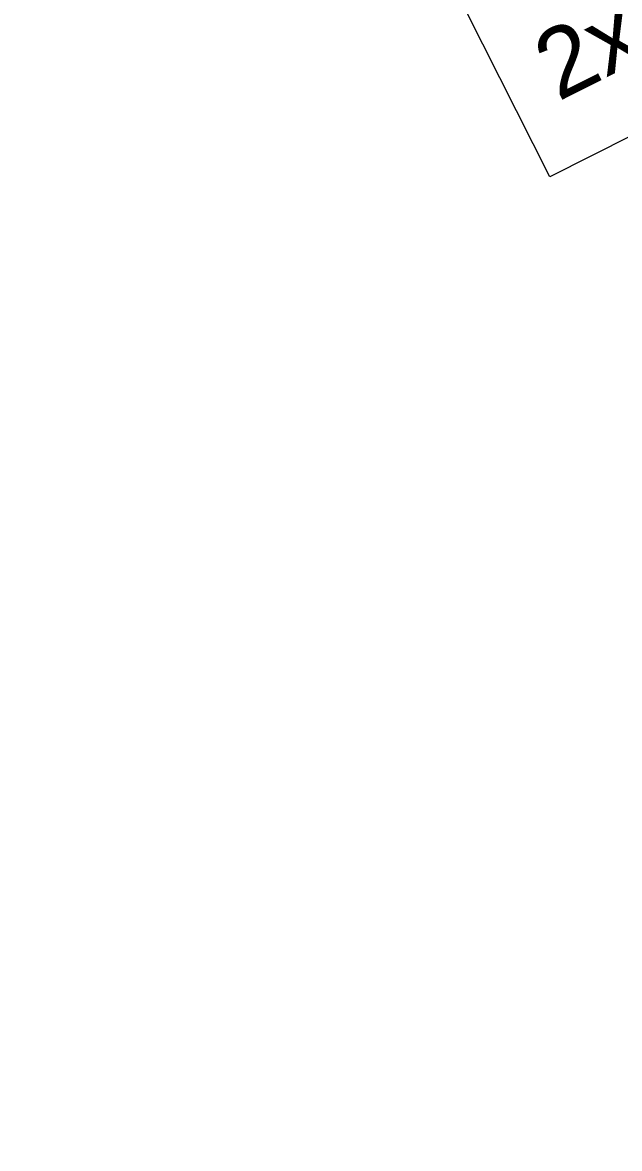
# Model space of a CAD drawing. Header units: metres. Extents: x 2682525 to 2683550, y 1250555 to 1251328.
# Drawn here: x 2683146.729 to 2683147.814, y 1250893.247 to 1250895.294 of the extents above; entities that cross this region are included whole.
import ezdxf

# ---------------------------------------------------------------- set-up
doc = ezdxf.new("R2010")
doc.units = ezdxf.units.M
doc.header["$PDMODE"] = 2
doc.header["$PDSIZE"] = -2
for name, color, linetype, lineweight, true_color in [('2458 A U1_dwg-1', 9, 'Continuous', 18, 0x808080), ('_24_200 Materialien-Beton', 9, 'Continuous', 18, 0x808080), ('_24_300 Bauteile 3D-Raum-NGF Nettogeschossfläche', 9, 'Continuous', 18, 0x808080), ('_24_300 Bauteile 3D-Wand Innen', 9, 'Continuous', 18, 0x808080), ('_24_Keine', 9, 'Continuous', 18, 0x808080), ('_25_600 Situation-Baulinie', 9, 'Continuous', 18, 0x808080), ('Bemassung', 9, 'Continuous', 18, 0x808080)]:
    doc.layers.add(name, color=color, linetype=linetype, lineweight=lineweight, true_color=true_color)
for name, color, linetype, lineweight in [('A-____-____-DIMS', 7, 'Continuous', 9), ('Bemassung-1', 7, 'Continuous', 18), ('G-____-____-DIMS', 7, 'Continuous', 9), ('G-____-____-TEXT', 7, 'Continuous', 9)]:
    doc.layers.add(name, color=color, linetype=linetype, lineweight=lineweight)
doc.styles.add('Arial_3', font='arial.ttf', dxfattribs={"height": 125})
doc.styles.add('Arial_31', font='arial.ttf', dxfattribs={"width": 0.9, "height": 200})
doc.styles.add('ISOCP_2', font='isocp___.ttf', dxfattribs={"height": 125.8608217592593})
doc.dimstyles.new('2_0_mm_-_Arial', dxfattribs={"dimscale": 304.8, "dimtxt": 204.051879991394, "dimasz": 0.2460629921259842, "dimexe": 0.3280839895013123, "dimexo": 0.3280840109072179, "dimgap": 0.08202099737532807, "dimtad": 1, "dimdec": 1, "dimlfac": 0.001, "dimrnd": 0.09999999999999999, "dimzin": 0, "dimdsep": 46, "dimtxsty": 'Arial_31', "dimblk1": 'OBLIQUE', "dimblk2": 'OBLIQUE', "dimsah": 1, "dimcen": 0.09, "dimdle": 0.3280839895013123, "dimazin": 0, "dimtfac": 1, "dimtdec": 4, "dimtix": 1, "dimtmove": 0, "dimatfit": 3, "dimfxl": 1, "dimtvp": 1, "dimtfill": 1, "dimtolj": 1, "dimtzin": 0, "dimarcsym": 2})
doc.dimstyles.new('2_0_mm_-_Arial_1', dxfattribs={"dimscale": 304.8, "dimtxt": 204.051879991394, "dimasz": 0.2460629921259842, "dimexe": 0.3280839895013123, "dimexo": 0.3280840109072179, "dimgap": 0.08202099737532807, "dimtad": 1, "dimdec": 1, "dimlfac": 0.001, "dimrnd": 0.09999999999999999, "dimzin": 0, "dimdsep": 46, "dimtxsty": 'Arial_31', "dimblk1": 'OBLIQUE', "dimblk2": 'OBLIQUE', "dimsah": 1, "dimcen": 0.09, "dimdle": 0.3280839895013123, "dimazin": 0, "dimtfac": 1, "dimtdec": 4, "dimtix": 1, "dimtmove": 2, "dimatfit": 3, "dimfxl": 1, "dimtvp": 1, "dimtfill": 1, "dimtolj": 1, "dimtzin": 0, "dimarcsym": 2})
pattern_1 = [(18.233, (0, 0), (18.77292067800844, -56.98752011815572), []), (288.233, (0, 0), (63.31313485127099, 20.85671487326738), [])]

# ---------------------------------------------------------------- blocks, each defined once
blk = doc.blocks.new('2458 A U1_dwg_VW_SLASH-9045485-U01 Bodenplatte')
at = {"layer": 'Bemassung'}
for p, q in [((500.0534143197685, 500.0534143197683), (-500.0534143197683, -500.0534143197685)), ((890.9383564621788, 0), (-999.9999999999999, 0))]:
    blk.add_line(p, q, dxfattribs=at)
blk = doc.blocks.new('2458 A U1_dwg-9041719-U01 Bodenplatte')
at = {"layer": '_24_200 Materialien-Beton'}
h = blk.add_hatch(dxfattribs=at)
h.set_pattern_fill('FP_1', color=256, style=0, pattern_type=2)
h.set_pattern_definition(pattern_1)
h.paths.add_polyline_path([(-8478.890120546976, -33460.46579612368), (-8728.890120546954, -33210.46579612369), (-18304.10905387584, -33210.46579612364), (-18554.10905387584, -33460.46579612364), (-8728.890120546972, -33460.46579612368)])
h = blk.add_hatch(dxfattribs=at)
h.set_pattern_fill('FP_1', color=256, style=0, pattern_type=2)
h.set_pattern_definition(pattern_1)
h.paths.add_polyline_path([(-8478.890120546976, -33460.46579612368), (-8728.890120546954, -33210.46579612369), (-18304.10905387584, -33210.46579612364), (-18554.10905387584, -33460.46579612364), (-12014.23953320214, -33460.46579612367)])
at = {"layer": '_24_200 Materialien-Beton', "flags": 128}
for points in [[(-8478.890120546963, -33460.46579612365), (-18554.10905387582, -33460.46579612365), (-18554.10905387582, -31716.00240297904), (-18554.10905387582, -33460.46579612361), (-8478.89012054696, -33460.46579612361), (-8478.89012054696, -26600.465796424), (-11595.26329283868, -26600.465796424), (-8478.890120546943, -26600.465796424)], [(-8728.890120546961, -33210.46579612365), (-8728.890120546961, -26850.465796424), (-11808.10733703203, -26850.465796424), (-8728.89012054694, -26850.465796424), (-8728.89012054694, -33210.46579612365), (-18304.10905387582, -33210.46579612365), (-18304.10905387582, -31716.00240297905), (-18304.10905387582, -33210.46579612361)]]:
    blk.add_lwpolyline(points, close=True, dxfattribs=at)
at = {"layer": '_24_300 Bauteile 3D-Raum-NGF Nettogeschossfläche', "flags": 128}
for points in [[(-11799.12729529535, -26850.46579642399), (-8728.890120546988, -26850.46579642399), (-8728.890120546988, -33210.4657961237), (-18304.10905387584, -33210.4657961237), (-18304.10905387584, -30028.27214473359)], [(-18304.10905387584, -30028.27214473359), (-18304.10905387584, -33210.4657961237), (-8728.890120546988, -33210.4657961237), (-8728.890120546988, -26850.46579641812), (-11799.12729529535, -26850.46579641812)]]:
    blk.add_lwpolyline(points, dxfattribs=at)
at = {"layer": '_24_300 Bauteile 3D-Wand Innen', "flags": 128}
blk.add_lwpolyline([(-8478.890120546943, -26600.46579642399), (-8478.890120546963, -33460.46579612365), (-18554.10905387582, -33460.46579612365), (-18554.10905387582, -31716.00240297904), (-18304.10905387582, -31716.00240297904), (-18304.10905387582, -33210.46579612361), (-8728.890120546957, -33210.46579612361), (-8728.890120546957, -26850.465796424), (-11808.10733703203, -26850.465796424), (-8728.89012054694, -26850.465796424), (-8728.89012054694, -33210.46579612365), (-18304.10905387582, -33210.46579612365), (-18304.10905387582, -31716.00240297905), (-18554.10905387581, -31716.00240297905), (-18554.10905387581, -33460.46579612361), (-8478.890120546963, -33460.46579612361), (-8478.890120546963, -26600.465796424)], dxfattribs=at)
at = {"layer": '_24_Keine', "flags": 128}
blk.add_lwpolyline([(-14228.65755181419, -30781.3941059253), (-14228.65755181419, -32210.46390941082), (-17900.38915200698, -32210.46390941082)], dxfattribs=at)
blk.add_lwpolyline([(-14228.65755181419, -30781.3941059253), (-14228.65755181419, -32210.46390941082), (-17900.38915200698, -32210.46390941082)], dxfattribs=at)
for points in [[(-17028.65755181421, -32210.4639094107), (-17028.65755181421, -33210.4657964283), (-17428.65755181427, -33210.4657964283), (-17428.65755181427, -32210.4639094107)], [(-17028.65755181421, -32210.4639094107), (-17028.65755181421, -33210.4657964283), (-17428.65755181427, -33210.4657964283), (-17428.65755181427, -32210.4639094107)], [(-16628.65755181419, -32210.46390941071), (-16628.65755181419, -33210.4657964283), (-17028.65755181425, -33210.4657964283), (-17028.65755181425, -32210.46390941071)], [(-16628.65755181419, -32210.46390941071), (-16628.65755181419, -33210.4657964283), (-17028.65755181425, -33210.4657964283), (-17028.65755181425, -32210.46390941071)], [(-16228.6575518142, -32210.46390941072), (-16228.6575518142, -33210.46579642831), (-16628.65755181426, -33210.46579642831), (-16628.65755181426, -32210.4639094107)], [(-16228.6575518142, -32210.46390941072), (-16228.6575518142, -33210.46579642831), (-16628.65755181426, -33210.46579642831), (-16628.65755181426, -32210.4639094107)], [(-15828.65755181419, -32210.46390941075), (-15828.65755181419, -33210.46579642833), (-16228.65755181425, -33210.46579642833), (-16228.65755181425, -32210.46390941074)], [(-15828.65755181419, -32210.46390941075), (-15828.65755181419, -33210.46579642833), (-16228.65755181425, -33210.46579642833), (-16228.65755181425, -32210.46390941074)], [(-15428.65755181421, -32210.46390941075), (-15428.65755181421, -33210.46579642835), (-15828.65755181426, -33210.46579642835), (-15828.65755181426, -32210.46390941074)], [(-15428.65755181421, -32210.46390941075), (-15428.65755181421, -33210.46579642835), (-15828.65755181426, -33210.46579642835), (-15828.65755181426, -32210.46390941074)]]:
    blk.add_lwpolyline(points, close=True, dxfattribs=at)
at = {"layer": '_25_600 Situation-Baulinie', "flags": 128}
blk.add_lwpolyline([(-39998.30878082777, -19697.6751988499), (-28728.35925969961, -19697.6751988499), (-28728.35925969961, -15650.46579640768), (-31328.35925987479, -15650.46579640768), (-31328.35925987479, -7749.77864224621), (-18478.89012047552, -7749.77864224621), (-18478.89012047552, -6190.465796475198), (-8478.890120348786, -6190.465796475198), (-8478.890120348786, -13050.46579667138), (-9678.89012010524, -13050.46579667138), (-9678.89012010524, -26600.46579642589), (-8478.890120445896, -26600.46579642589), (-8478.890120445896, -33460.46579628942), (-18304.10905391994, -33460.46579628942), (-18304.10905391994, -36217.6290792397), (-118724.2550663652, -36217.6290792397), (-118724.2550663652, -27248.61881228595), (-117524.2550665293, -27248.61881228595), (-117524.2550665293, -21873.83377174422)], dxfattribs=at)
at = {"layer": 'Bemassung', "flags": 128}
for points in [[(-16301.34948300363, -32985.98337455335), (-16301.34948300363, -33098.22458549086), (-16301.34948300363, -30781.3941059253)], [(-16301.34948300363, -30781.3941059253), (-16301.34948300363, -33098.22458549086), (-16301.34948300363, -32985.98337455335)], [(-8953.138706559299, -32606.62853253537), (-8840.897495621804, -32606.62853253537), (-17900.38915200698, -32606.62853253537)], [(-17900.38915200698, -32606.62853253537), (-8840.897495621804, -32606.62853253537), (-8953.138706559299, -32606.62853253537)]]:
    blk.add_lwpolyline(points, dxfattribs=at)
for points in [[(-16201.34948300363, -33210.46579642832), (-17425.65755181426, -33210.46579642832), (-16201.34948300363, -33210.46579642832), (-17425.65755181426, -33210.46579642832)], [(-16301.34948300361, -33210.46579642832), (-16301.34948300361, -33460.46579612363)], [(-16201.34948300363, -33460.46579612363), (-17745.28627840112, -33460.46579612363)], [(-16301.34948300361, -33684.94821799863), (-16301.34948300361, -33572.70700706112)]]:
    blk.add_lwpolyline(points, close=True, dxfattribs=at)
at = {"xscale": 0.1122412109375, "yscale": 0.1122412109375, "zscale": 0.1122412109375}
for p, rotation in [((-16301.3494830036, -33210.46579642832), 270), ((-16301.34948300361, -33210.46579642832), 270), ((-16301.3494830036, -33210.46579642832), 270), ((-16301.34948300361, -33210.46579642832), 270), ((-16301.34948300361, -33460.46579612363), 90), ((-16301.34948300361, -33460.46579612363), 90)]:
    blk.add_blockref('2458 A U1_dwg_VW_SLASH-9045485-U01 Bodenplatte', p, dxfattribs=dict(at, rotation=rotation))
at = {"layer": 'Bemassung-1', "insert": (-16408.38275897133, -33335.46579627596), "char_height": 125.8608217592593, "width": 236.8473635522664, "attachment_point": 2, "rotation": 90, "line_spacing_factor": 1.478621465017729, "style": 'ISOCP_2'}
blk.add_mtext('25', dxfattribs=at)
blk.add_mtext('25', dxfattribs=at)
blk = doc.blocks.new('_Oblique')
at = {"color": 0, "linetype": 'ByBlock', "lineweight": -2}
blk.add_line((-0.5, -0.5), (0.5, 0.5), dxfattribs=at)
blk = doc.blocks.new('*D1807')
at = {"layer": 'A-____-____-DIMS', "color": 0, "lineweight": -2, "transparency": 16777216}
for p, q in [((2683068.897622096, 1250867.009540824), (2683135.861756529, 1250900.785341326)), ((2683053.688199543, 1250859.338114525), (2683068.897622096, 1250867.009540824)), ((2683053.688199543, 1250859.338114525), (2682986.72406511, 1250825.562314023)), ((2683113.74310552, 1250778.098576879), (2683113.932022766, 1250777.724028246)), ((2683098.698719751, 1250770.099947516), (2683098.722600213, 1250770.052601948))]:
    blk.add_line(p, q, dxfattribs=at)
at = {"layer": 'A-____-____-DIMS', "color": 0, "lineweight": -2, "transparency": 16777216, "xscale": 74.99999999999999, "yscale": 74.99999999999999, "zscale": 74.99999999999999}
for p, rotation in [((2683068.897622096, 1250867.009540824), 206.7657572042305), ((2683053.688199543, 1250859.338114525), 26.76575720423048)]:
    blk.add_blockref('_Oblique', p, dxfattribs=dict(at, rotation=rotation))
at = {"layer": 'A-____-____-DIMS', "color": 0, "transparency": 16777216, "insert": (2683004.047613651, 1250976.668747653), "char_height": 200, "width": 911.641014607705, "attachment_point": 5, "rotation": 26.76575720423047, "style": 'Arial_31', "bg_fill": 3, "box_fill_scale": 1.1, "bg_fill_color": 256, "bg_fill_true_color": 13158600, "bg_fill_transparency": 0}
blk.add_mtext('\\A1;0.0', dxfattribs=at)
at = {"layer": 'Defpoints', "color": 0, "transparency": 16777216}
for p in [(2683068.708701911, 1250867.384095282), (2683068.897622096, 1250867.009540824), (2683053.664316143, 1250859.385465919)]:
    blk.add_point(p, dxfattribs=at)
blk = doc.blocks.new('*D1808')
at = {"layer": 'A-____-____-DIMS', "color": 0, "lineweight": -2, "transparency": 16777216}
for p, q in [((2683101.306229421, 1250883.356000871), (2683168.270363854, 1250917.131801374)), ((2683068.897622741, 1250867.009539544), (2683001.933488308, 1250833.233739042)), ((2683146.196746825, 1250794.355752247), (2683146.340630091, 1250794.070488293)), ((2683113.74310552, 1250778.098576879), (2683113.932023411, 1250777.724026967))]:
    blk.add_line(p, q, dxfattribs=at)
at = {"layer": 'A-____-____-DIMS', "color": 0, "transparency": 16777216, "insert": (2682617.72699169, 1250788.948338999), "char_height": 200, "width": 911.641014607705, "attachment_point": 1, "rotation": 26.76575720423047, "line_spacing_factor": 0.9417779076525878, "style": 'Arial_31', "bg_fill": 3, "box_fill_scale": 1.1, "bg_fill_color": 256, "bg_fill_true_color": 13158600, "bg_fill_transparency": 0}
blk.add_mtext('\\A1;0.0', dxfattribs=at)
at = {"layer": 'A-____-____-DIMS', "color": 0, "lineweight": -2, "transparency": 16777216}
blk.add_line((2683068.897622741, 1250867.009539544), (2683101.306229421, 1250883.356000871), dxfattribs=at)
at = {"layer": 'Defpoints', "color": 0, "transparency": 16777216}
for p in [(2683101.162343216, 1250883.641270651), (2683101.306229421, 1250883.356000871), (2683068.708701911, 1250867.384095282)]:
    blk.add_point(p, dxfattribs=at)
at = {"layer": 'A-____-____-DIMS', "color": 0, "lineweight": -2, "transparency": 16777216, "xscale": 74.99999999999999, "yscale": 74.99999999999999, "zscale": 74.99999999999999}
for p, rotation in [((2683101.306229421, 1250883.356000871), 206.7657572042305), ((2683068.897622741, 1250867.009539544), 26.76575720423048)]:
    blk.add_blockref('_Oblique', p, dxfattribs=dict(at, rotation=rotation))
blk = doc.blocks.new('*D1809')
at = {"layer": 'A-____-____-DIMS', "color": 0, "lineweight": -2, "transparency": 16777216}
for p, q in [((2683132.910514814, 1250899.296771893), (2683199.874649247, 1250933.072572396)), ((2683101.30623005, 1250883.355999624), (2683132.910514814, 1250899.296771893)), ((2683101.30623005, 1250883.355999624), (2683034.342095617, 1250849.580199121)), ((2683177.801724807, 1250810.295150137), (2683177.944915484, 1250810.011259315)), ((2683146.196746825, 1250794.355752247), (2683146.34063072, 1250794.070487046))]:
    blk.add_line(p, q, dxfattribs=at)
at = {"layer": 'A-____-____-DIMS', "color": 0, "lineweight": -2, "transparency": 16777216, "xscale": 74.99999999999999, "yscale": 74.99999999999999, "zscale": 74.99999999999999}
for p, rotation in [((2683132.910514814, 1250899.296771893), 206.7657572042305), ((2683101.30623005, 1250883.355999624), 26.76575720423048)]:
    blk.add_blockref('_Oblique', p, dxfattribs=dict(at, rotation=rotation))
at = {"layer": 'A-____-____-DIMS', "color": 0, "transparency": 16777216, "insert": (2683059.863075263, 1251004.821305737), "char_height": 200, "width": 911.641014607705, "attachment_point": 5, "rotation": 26.76575720423047, "style": 'Arial_31', "bg_fill": 3, "box_fill_scale": 1.1, "bg_fill_color": 256, "bg_fill_true_color": 13158600, "bg_fill_transparency": 0}
blk.add_mtext('\\A1;0.0', dxfattribs=at)
at = {"layer": 'Defpoints', "color": 0, "transparency": 16777216}
for p in [(2683132.767321199, 1250899.58066854), (2683132.910514814, 1250899.296771893), (2683101.162343216, 1250883.641270651)]:
    blk.add_point(p, dxfattribs=at)

msp = doc.modelspace()

# ---------------------------------------------------------------- linework, layer by layer
at = {"layer": 'G-____-____-DIMS'}
msp.add_line((2683146.128016802, 1250894.029981744), (2683147.209248394, 1250894.57534023), dxfattribs=at)

# ---------------------------------------------------------------- block references
at = {"layer": '2458 A U1_dwg-1', "xscale": 0.001, "yscale": 0.001, "zscale": 0.001, "rotation": 26.76575494316579}
msp.add_blockref('2458 A U1_dwg-9041719-U01 Bodenplatte', (2683147.144467305, 1250931.177239274), dxfattribs=at)

# ---------------------------------------------------------------- next in the draw order: texts
at = {"layer": 'G-____-____-DIMS', "insert": (2683146.09796538, 1250894.211569256), "char_height": 0.125, "width": 1.334488368200837, "attachment_point": 1, "rotation": 26.765754943165796, "line_spacing_factor": 0.9417779076525877, "style": 'Arial_3', "bg_fill": 3, "box_fill_scale": 1.25, "bg_fill_color": 256, "bg_fill_true_color": 13158600, "bg_fill_transparency": 0}
msp.add_mtext('454.04 m.ü.M.', dxfattribs=at)

# ---------------------------------------------------------------- next in the draw order: dimensions: what is measured, and where the dimension line sits
at = {"layer": 'A-____-____-DIMS'}
dim = msp.add_linear_dim(base=(2683068.897622096, 1250867.009540824), p1=(2683053.664316142, 1250859.385465919), p2=(2683068.708701911, 1250867.384095282), angle=26.76575720423047, dimstyle='2_0_mm_-_Arial', override={"dimpost": '<>', "dimfxl": 17038.5332360565}, dxfattribs=at)
dim.commit()
dim.dimension.update_dxf_attribs({"geometry": '*D1807', "text_midpoint": (2683004.047613651, 1250976.668747653)})

# ---------------------------------------------------------------- next in the draw order: dimensions: what is measured, and where the dimension line sits
dim = msp.add_linear_dim(base=(2683101.306229421, 1250883.356000871), p1=(2683068.708701911, 1250867.384095282), p2=(2683101.162343216, 1250883.641270651), angle=26.76575720423047, dimstyle='2_0_mm_-_Arial_1', override={"dimpost": '<>', "dimfxl": 36297.85923366722}, dxfattribs=at)
dim.commit()
dim.dimension.update_dxf_attribs({"geometry": '*D1808', "text_midpoint": (2683084.754535631, 1250875.177022492), "dimtype": 160})

# ---------------------------------------------------------------- next in the draw order: dimensions: what is measured, and where the dimension line sits
dim = msp.add_linear_dim(base=(2683132.910514814, 1250899.296771893), p1=(2683101.162343216, 1250883.641270651), p2=(2683132.767321198, 1250899.58066854), angle=26.76575720423047, dimstyle='2_0_mm_-_Arial', override={"dimpost": '<>', "dimfxl": 35396.87893486193}, dxfattribs=at)
dim.commit()
dim.dimension.update_dxf_attribs({"geometry": '*D1809', "text_midpoint": (2683059.863075263, 1251004.821305737)})

# ---------------------------------------------------------------- next in the draw order: linework, layer by layer
at = {"layer": 'G-____-____-TEXT', "flags": 128}
msp.add_lwpolyline([(2683147.261824562, 1250895.855703758), (2683149.500474928, 1250896.984848507), (2683149.925599637, 1250896.141993251), (2683147.686949271, 1250895.012848503)], close=True, dxfattribs=at)

# ---------------------------------------------------------------- next in the draw order: texts
at = {"layer": 'G-____-____-TEXT', "insert": (2683147.556493869, 1250895.438029674), "char_height": 0.125, "width": 1.9521090625, "attachment_point": 1, "rotation": 26.765754943165796, "style": 'Arial_3', "bg_fill": 3, "box_fill_scale": 1.25, "bg_fill_color": 256, "bg_fill_true_color": 13158600, "bg_fill_transparency": 0}
msp.add_mtext('ins Erdreich sind mit ', dxfattribs=at)

# ---------------------------------------------------------------- next in the draw order: texts
at = {"layer": 'G-____-____-TEXT', "insert": (2683147.645859, 1250895.260853732), "char_height": 0.125, "width": 2.465189062499999, "attachment_point": 1, "rotation": 26.765754943165796, "style": 'Arial_3', "bg_fill": 3, "box_fill_scale": 1.25, "bg_fill_color": 256, "bg_fill_true_color": 13158600, "bg_fill_transparency": 0}
msp.add_mtext('2x 45° Bogen auszuführen', dxfattribs=at)

doc.saveas('drawing.dxf')
